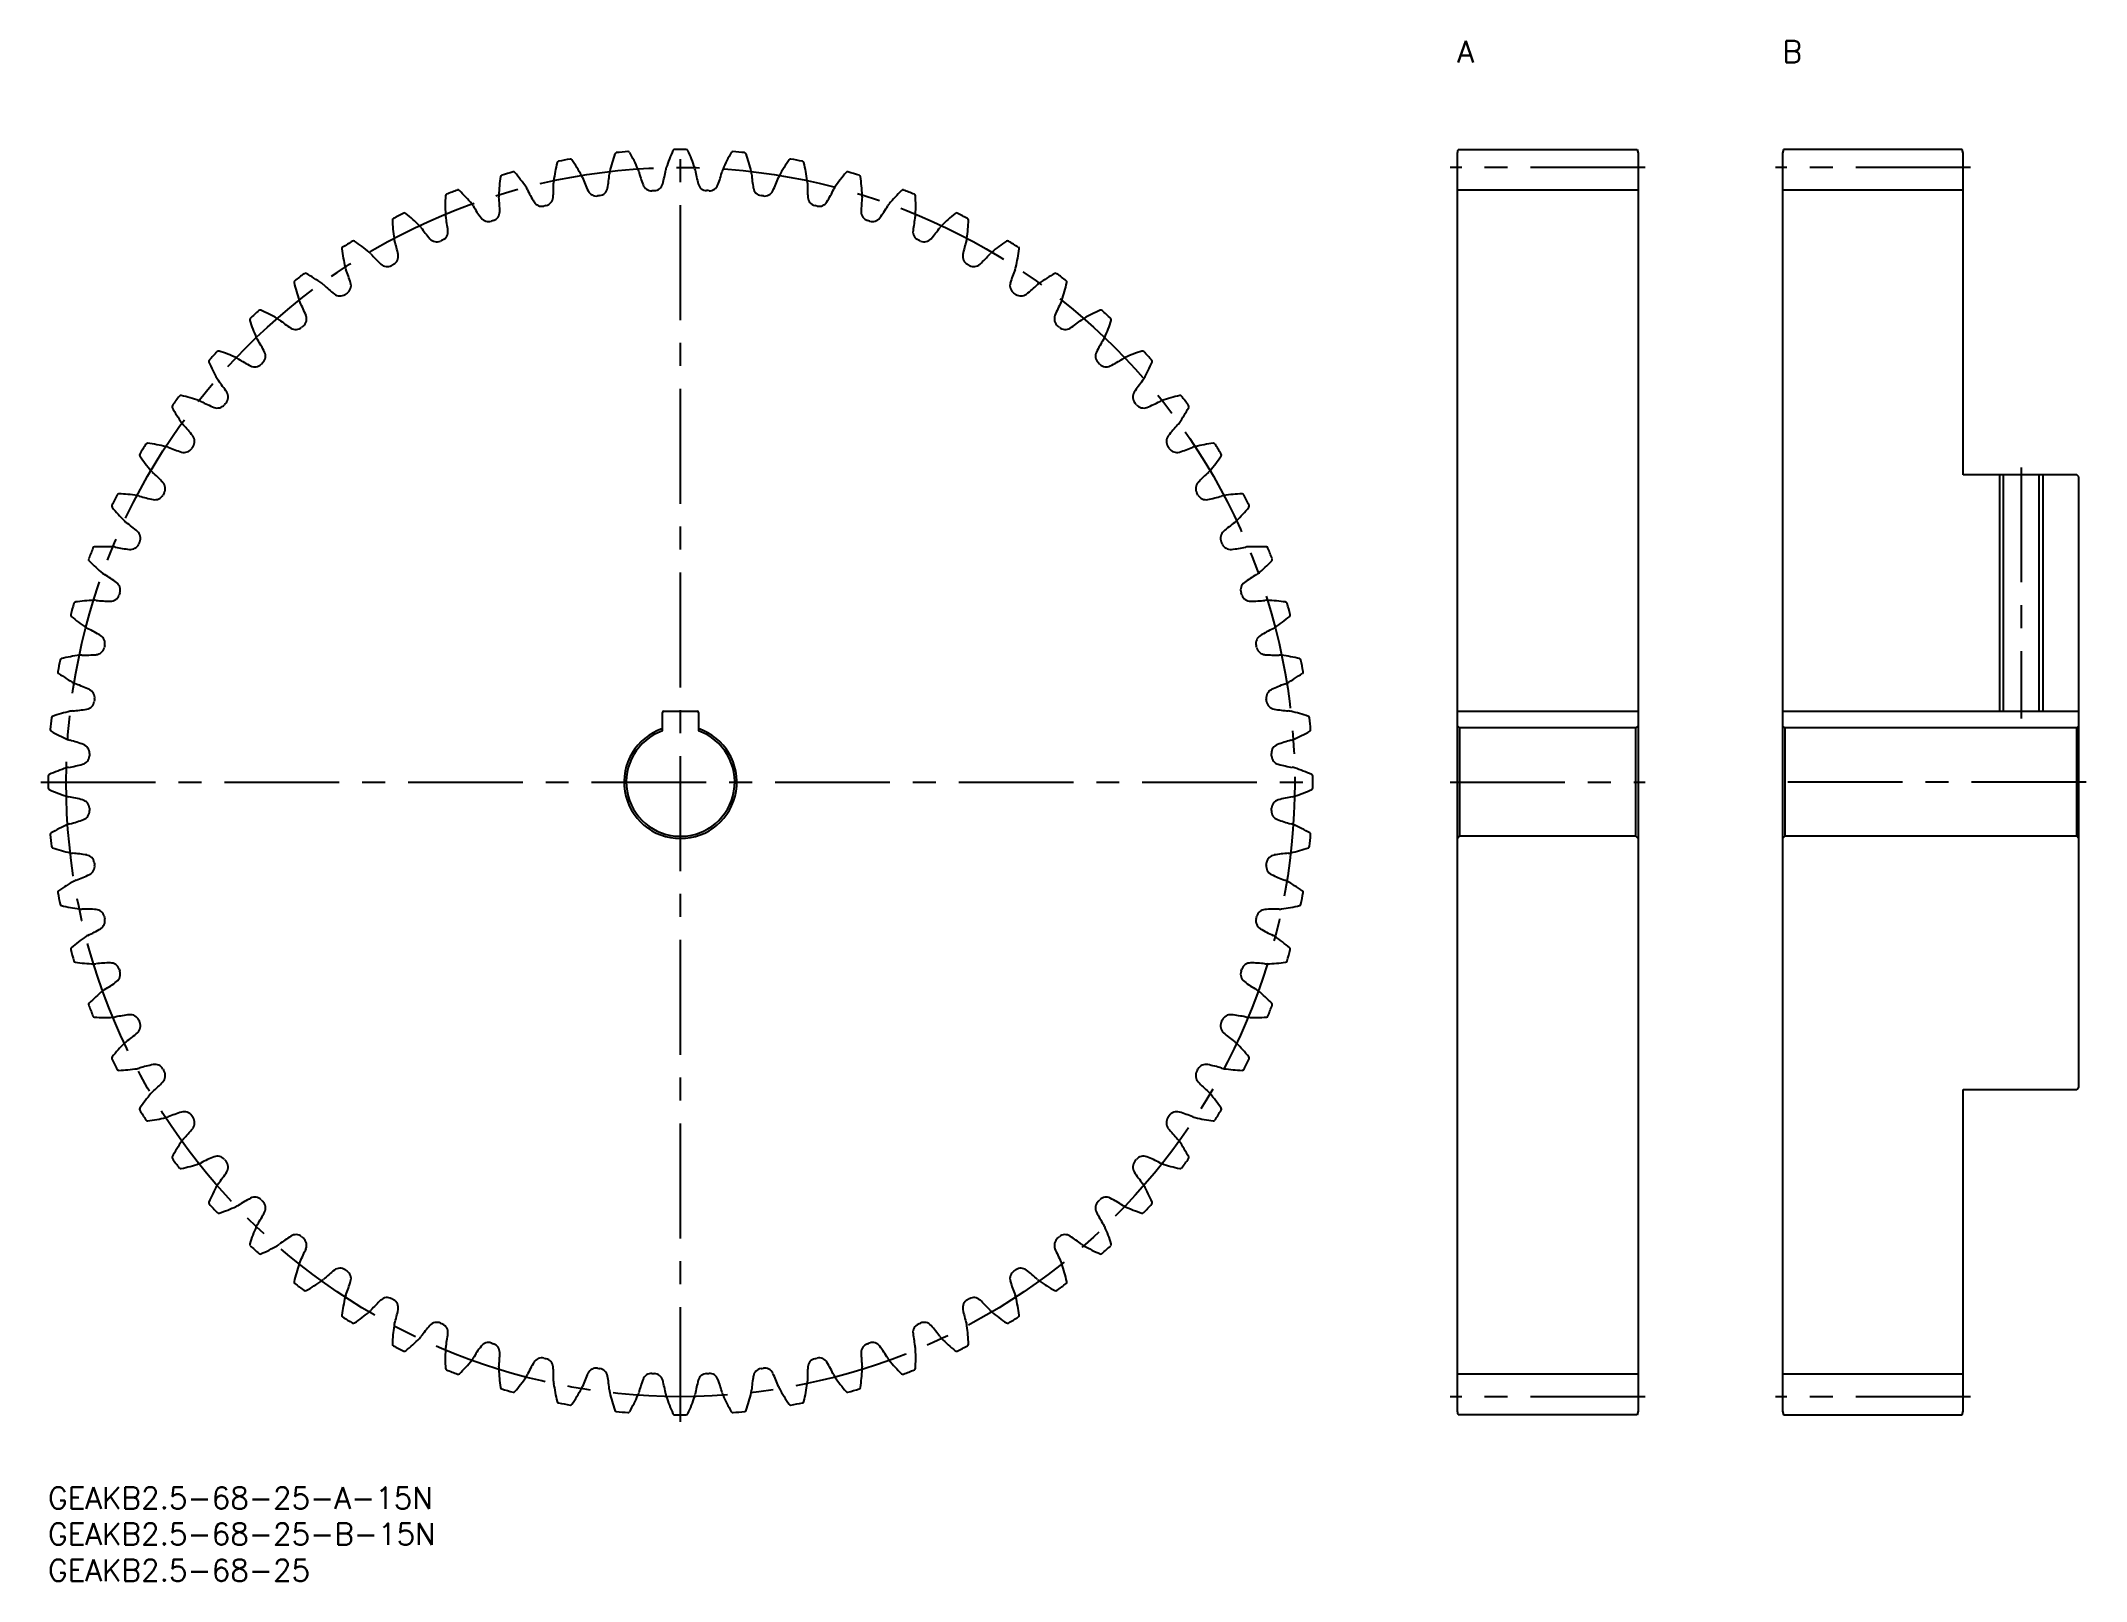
# Model space of a CAD drawing. Extents: x -1 to 282, y -13 to 200.
import ezdxf

# ---------------------------------------------------------------- set-up
doc = ezdxf.new("R2010")
doc.units = 0
doc.header["$LTSCALE"] = 0.5
doc.linetypes.add('CENTER', pattern=[50.8, 31.75, -6.35, 6.35, -6.35])
for name, color, linetype in [('MSM_CENTER', 1, 'CENTER'), ('MSM_CONTINUOUS', 7, 'CONTINUOUS'), ('MSM_NARROW', 5, 'CONTINUOUS'), ('MSM_PART_NUMBER', 7, 'CONTINUOUS')]:
    doc.layers.add(name, color=color, linetype=linetype)
doc.styles.get("Standard").update_dxf_attribs({"font": 'txt.shx', "height": 2, "bigfont": 'bigfont.shx'})

# ---------------------------------------------------------------- blocks, each defined once
blk = doc.blocks.new('*U3')
at = {"layer": 'MSM_PART_NUMBER'}
blk.add_text('GEAKB2.5-68-25-A-15N', height=3, dxfattribs=at).set_placement((0, -3))
blk = doc.blocks.new('*U4')
at = {"layer": 'MSM_PART_NUMBER'}
blk.add_text('GEAKB2.5-68-25-B-15N', height=3, dxfattribs=at).set_placement((0, -8))
blk = doc.blocks.new('*U5')
at = {"layer": 'MSM_PART_NUMBER'}
blk.add_text('GEAKB2.5-68-25', height=3, dxfattribs=at).set_placement((0, -13))
blk = doc.blocks.new('*U6')
at = {"layer": 'MSM_PART_NUMBER'}
blk.add_text('A', height=3, dxfattribs=at).set_placement((195, 197))
blk = doc.blocks.new('*U7')
at = {"layer": 'MSM_PART_NUMBER'}
blk.add_text('B', height=3, dxfattribs=at).set_placement((240, 197))

msp = doc.modelspace()

# ---------------------------------------------------------------- linework, layer by layer
at = {"layer": 'MSM_CENTER'}
for p, q in [((87.5, 9), (87.5, 186)), ((221, 182.5), (194, 182.5)), ((266, 182.5), (239, 182.5)), ((273, 141), (273, 106.3)), ((-1, 97.5), (176, 97.5)), ((194, 97.5), (221, 97.5)), ((282, 97.5), (239, 97.5)), ((221, 12.5), (194, 12.5)), ((266, 12.5), (239, 12.5))]:
    msp.add_line(p, q, dxfattribs=at)
msp.add_circle((87.5, 97.5), 85, dxfattribs=at)
at = {"layer": 'MSM_CONTINUOUS'}
for p, q in [((195, 184.5), (195.13, 185)), ((195, 10.5), (195, 184.5)), ((195.13, 185), (219.87, 185)), ((219.87, 185), (220, 184.5)), ((220, 184.5), (220, 10.5)), ((240.13, 185), (240, 184.5)), ((240, 184.5), (240, 10.5)), ((264.87, 185), (240.13, 185)), ((265, 184.5), (264.87, 185)), ((265, 140), (265, 184.5)), ((220, 179.38), (195, 179.38)), ((265, 179.38), (240, 179.38)), ((280.7, 140), (265, 140)), ((270.54, 140), (270.54, 107.3)), ((275.46, 140), (275.46, 107.3)), ((281, 139.7), (280.7, 140)), ((281, 55.3), (281, 139.7)), ((85, 104.57), (85, 107.1)), ((85.2, 107.3), (89.8, 107.3)), ((90, 107.1), (90, 104.57)), ((195, 107.3), (220, 107.3)), ((195.3, 105), (195, 105.3)), ((219.7, 105), (195.3, 105)), ((195.3, 105), (195.3, 90)), ((220, 105.3), (219.7, 105)), ((219.7, 90), (219.7, 105)), ((240, 107.3), (281, 107.3)), ((240.3, 105), (240, 105.3)), ((280.7, 105), (240.3, 105)), ((240.3, 105), (240.3, 90)), ((281, 105.3), (280.7, 105)), ((280.7, 90), (280.7, 105)), ((195.3, 90), (195, 89.7)), ((219.7, 90), (195.3, 90)), ((220, 89.7), (219.7, 90)), ((240.3, 90), (240, 89.7)), ((280.7, 90), (240.3, 90)), ((281, 89.7), (280.7, 90)), ((265, 10.5), (265, 55)), ((265, 55), (280.7, 55)), ((280.7, 55), (281, 55.3)), ((220, 15.62), (195, 15.62)), ((265, 15.62), (240, 15.62)), ((195.13, 10), (195, 10.5)), ((219.87, 10), (195.13, 10)), ((220, 10.5), (219.87, 10)), ((240, 10.5), (240.13, 10)), ((240.13, 10), (264.87, 10)), ((264.87, 10), (265, 10.5))]:
    msp.add_line(p, q, dxfattribs=at)
for centre, radius, start, end in [((104.17, 175.64), 27.2, 161.2534, 166.6176), ((78.65, 184.3), 0.25, 95.8247, 161.2535), ((87.5, 97.5), 87.5, 94.7636, 95.8247), ((80.25, 184.45), 0.25, 29.3348, 94.7636), ((56.76, 171.25), 27.2, 23.9706, 29.3348), ((111.3, 173.77), 27.2, 155.9593, 161.3235), ((86.69, 184.75), 0.25, 90.5305, 155.9593), ((87.5, 97.5), 87.5, 89.4695, 90.5305), ((88.31, 184.75), 0.25, 24.0407, 89.4695), ((63.7, 173.77), 27.2, 18.6765, 24.0407), ((118.24, 171.25), 27.2, 150.6652, 156.0294), ((94.75, 184.45), 0.25, 85.236, 150.6652), ((87.5, 97.5), 87.5, 84.1753, 85.2364), ((96.35, 184.3), 0.25, 18.7466, 84.1753), ((70.83, 175.64), 27.2, 13.3824, 18.7466), ((89.52, 177.37), 27.2, 171.8417, 177.2059), ((62.85, 181.19), 0.25, 106.4129, 171.8417), ((87.5, 97.5), 87.5, 105.3518, 106.4129), ((64.4, 181.64), 0.25, 39.923, 105.3518), ((43.73, 164.34), 27.2, 34.5588, 39.923), ((96.88, 176.84), 27.2, 166.5476, 171.9118), ((70.67, 183.11), 0.25, 101.1184, 166.5476), ((87.5, 97.5), 87.5, 100.0577, 101.1188), ((72.26, 183.41), 0.25, 34.6289, 100.0577), ((50.09, 168.09), 27.2, 29.2647, 34.6289), ((72.01, 180.38), 2.07, 20.3353, 29.2648), ((55.06, 183.37), 22.67, 350.5292, 355.5472), ((79.72, 181.45), 2.07, 166.6176, 175.5471), ((79.72, 181.45), 2.07, 15.0411, 23.9706), ((103.61, 187.87), 22.67, 195.0411, 200.059), ((63.12, 186), 22.67, 345.2351, 350.253), ((87.5, 181.81), 2.07, 161.3235, 170.253), ((87.5, 181.81), 2.07, 9.747, 18.6765), ((111.88, 186), 22.67, 189.747, 194.7649), ((71.39, 187.87), 22.67, 339.941, 344.9589), ((95.28, 181.45), 2.07, 156.0294, 164.9589), ((95.28, 181.45), 2.07, 4.4529, 13.3824), ((119.94, 183.37), 22.67, 184.4528, 189.4708), ((102.99, 180.38), 2.07, 150.7353, 159.6647), ((124.91, 168.09), 27.2, 145.3711, 150.7353), ((102.74, 183.41), 0.25, 79.9423, 145.371), ((87.5, 97.5), 87.5, 78.8812, 79.9423), ((104.33, 183.11), 0.25, 13.4524, 78.8811), ((78.12, 176.84), 27.2, 8.0882, 13.4524), ((131.27, 164.34), 27.2, 140.077, 145.4412), ((110.6, 181.64), 0.25, 74.6482, 140.0769), ((87.5, 97.5), 87.5, 73.5871, 74.6482), ((112.15, 181.19), 0.25, 8.1583, 73.587), ((85.48, 177.37), 27.2, 2.7941, 8.1583), ((82.15, 177.22), 27.2, 177.1358, 182.5), ((55.23, 178.56), 0.25, 111.707, 177.1358), ((87.5, 97.5), 87.5, 110.6459, 111.707), ((56.74, 179.15), 0.25, 45.2171, 110.6459), ((37.75, 160.02), 27.2, 39.8529, 45.2171), ((64.43, 178.6), 2.07, 177.2058, 186.1353), ((39.83, 175.95), 22.67, 1.1175, 6.1354), ((64.43, 178.6), 2.07, 25.6294, 34.5589), ((86.73, 189.3), 22.67, 205.6293, 210.6472), ((68.63, 178.46), 1.25, 283.1204, 355.8234), ((47.27, 180.01), 22.67, 355.8234, 0.8413), ((72.01, 180.38), 2.07, 171.9117, 180.8412), ((95.2, 188.98), 22.67, 200.3352, 205.3531), ((75.85, 179.8), 1.25, 205.3531, 278.056), ((87.5, 97.5), 81.87, 97.8263, 98.056), ((76.18, 179.85), 1.25, 277.8263, 350.5292), ((83.49, 180.53), 1.25, 200.059, 272.7619), ((87.5, 97.5), 81.87, 92.5322, 92.7619), ((83.83, 180.54), 1.25, 272.5322, 345.2351), ((91.17, 180.54), 1.25, 194.7649, 267.4678), ((87.5, 97.5), 81.88, 87.2381, 87.4678), ((91.51, 180.53), 1.25, 267.2381, 339.941), ((98.82, 179.85), 1.25, 189.4708, 262.1737), ((87.5, 97.5), 81.87, 81.944, 82.1737), ((99.15, 179.8), 1.25, 261.944, 334.6469), ((79.8, 188.98), 22.67, 334.6469, 339.6648), ((102.99, 180.38), 2.07, 359.1588, 8.0883), ((127.73, 180.01), 22.67, 179.1587, 184.1766), ((106.37, 178.46), 1.25, 184.1766, 256.8796), ((88.27, 189.3), 22.67, 329.3528, 334.3707), ((110.57, 178.6), 2.07, 145.4411, 154.3706), ((135.17, 175.95), 22.67, 173.8646, 178.8825), ((110.57, 178.6), 2.07, 353.8647, 2.7942), ((137.25, 160.02), 27.2, 134.7829, 140.1471), ((118.26, 179.15), 0.25, 69.3541, 134.7828), ((87.5, 97.5), 87.5, 68.293, 69.3541), ((119.77, 178.56), 0.25, 2.8642, 68.2929), ((92.85, 177.22), 27.2, 357.5, 2.8642), ((47.89, 175.24), 0.25, 117.0011, 182.4299), ((87.5, 97.5), 87.5, 115.9401, 117.0011), ((49.33, 175.96), 0.25, 50.5113, 115.94), ((32.2, 155.16), 27.2, 45.1471, 50.5113), ((57.04, 176.12), 2.07, 182.5, 191.4295), ((32.79, 171.22), 22.67, 6.4116, 11.4295), ((57.04, 176.12), 2.07, 30.9235, 39.853), ((78.26, 188.83), 22.67, 210.9234, 215.9414), ((60.93, 176.26), 1.25, 215.9414, 288.6443), ((61.24, 176.37), 1.25, 288.4145, 1.1175), ((68.31, 178.38), 1.25, 210.6472, 283.3502), ((87.5, 97.5), 81.87, 103.1204, 103.3502), ((87.5, 97.5), 81.87, 76.6498, 76.8796), ((106.69, 178.38), 1.25, 256.6498, 329.3528), ((113.76, 176.37), 1.25, 178.8825, 251.5855), ((114.07, 176.26), 1.25, 251.3557, 324.0586), ((96.74, 188.83), 22.67, 324.0586, 329.0766), ((117.96, 176.12), 2.07, 140.147, 149.0765), ((142.21, 171.22), 22.67, 168.5705, 173.5884), ((117.96, 176.12), 2.07, 348.5705, 357.5001), ((142.8, 155.16), 27.2, 129.4887, 134.8529), ((125.67, 175.96), 0.25, 64.0599, 129.4887), ((87.5, 97.5), 87.5, 62.9989, 64.0599), ((127.11, 175.24), 0.25, 357.5701, 62.9988), ((74.81, 176.38), 27.2, 182.4299, 187.7941), ((49.92, 172.97), 2.07, 187.7941, 196.7236), ((49.92, 172.97), 2.07, 36.2176, 45.1471), ((69.88, 187.59), 22.67, 216.2175, 221.2355), ((53.77, 173.47), 1.25, 221.2355, 293.9384), ((54.08, 173.61), 1.25, 293.7087, 6.4116), ((87.5, 97.5), 81.87, 108.4145, 108.6443), ((87.5, 97.5), 81.87, 71.3557, 71.5855), ((120.92, 173.61), 1.25, 173.5884, 246.2913), ((121.23, 173.47), 1.25, 246.0616, 318.7645), ((105.12, 187.59), 22.67, 318.7645, 323.7825), ((125.08, 172.97), 2.07, 134.8529, 143.7824), ((125.08, 172.97), 2.07, 343.2764, 352.206), ((100.19, 176.38), 27.2, 352.2059, 357.5701), ((40.88, 171.25), 0.25, 122.2952, 187.7241), ((67.59, 174.88), 27.2, 187.724, 193.0882), ((87.5, 97.5), 87.5, 121.2342, 122.2952), ((42.26, 172.1), 0.25, 55.8055, 121.2342), ((27.11, 149.81), 27.2, 50.4412, 55.8054), ((43.11, 169.18), 2.07, 41.5117, 50.4412), ((61.64, 185.58), 22.67, 221.5117, 226.5296), ((47.2, 170.2), 1.25, 299.0028, 11.7057), ((26.23, 165.86), 22.67, 11.7057, 16.7236), ((87.5, 97.5), 81.87, 113.7087, 113.9384), ((87.5, 97.5), 81.87, 66.0616, 66.2913), ((127.8, 170.2), 1.25, 168.2943, 240.9972), ((148.77, 165.86), 22.67, 163.2764, 168.2943), ((113.36, 185.58), 22.67, 313.4704, 318.4883), ((131.89, 169.18), 2.07, 129.5588, 138.4883), ((147.89, 149.81), 27.2, 124.1946, 129.5588), ((132.74, 172.1), 0.25, 58.7658, 124.1946), ((87.5, 97.5), 87.5, 57.7048, 58.7658), ((107.41, 174.88), 27.2, 346.9118, 352.276), ((134.12, 171.25), 0.25, 352.276, 57.7047), ((87.5, 97.5), 87.5, 126.5283, 127.5894), ((35.57, 167.61), 0.25, 61.0995, 126.5283), ((22.54, 144.02), 27.2, 55.7353, 61.0995), ((43.11, 169.18), 2.07, 193.0882, 202.0177), ((20.18, 159.91), 22.67, 16.9998, 22.0177), ((46.91, 170.04), 1.25, 226.5296, 299.2325), ((87.5, 97.5), 81.87, 119.0028, 119.2325), ((87.5, 97.5), 81.87, 60.7675, 60.9972), ((128.09, 170.04), 1.25, 240.7675, 313.4704), ((154.82, 159.91), 22.67, 157.9823, 163.0002), ((131.89, 169.18), 2.07, 337.9823, 346.9118), ((152.46, 144.02), 27.2, 118.9005, 124.2647), ((139.43, 167.61), 0.25, 53.4717, 118.9004), ((87.5, 97.5), 87.5, 52.4106, 53.4717), ((34.28, 166.64), 0.25, 127.5894, 193.0182), ((60.54, 172.71), 27.2, 193.0181, 198.3824), ((36.69, 164.78), 2.07, 46.8058, 55.7354), ((53.62, 182.82), 22.67, 226.8058, 231.8237), ((40.39, 165.98), 1.25, 231.8237, 304.5266), ((87.5, 97.5), 81.87, 124.2969, 124.5266), ((40.66, 166.17), 1.25, 304.2969, 16.9998), ((134.34, 166.17), 1.25, 163.0002, 235.7031), ((87.5, 97.5), 81.87, 55.4734, 55.7031), ((134.61, 165.98), 1.25, 235.4734, 308.1763), ((121.38, 182.82), 22.67, 308.1763, 313.1942), ((138.31, 164.78), 2.07, 124.2647, 133.1942), ((114.46, 172.71), 27.2, 341.6176, 346.9819), ((140.72, 166.64), 0.25, 346.9819, 52.4106), ((28.13, 161.43), 0.25, 132.8835, 198.3123), ((53.71, 169.9), 27.2, 198.3123, 203.6765), ((87.5, 97.5), 87.5, 131.8224, 132.8835), ((29.32, 162.52), 0.25, 66.3936, 131.8224), ((18.53, 137.83), 27.2, 61.0294, 66.3936), ((30.7, 159.81), 2.07, 52.1, 61.0295), ((45.9, 179.33), 22.67, 232.0999, 237.1178), ((36.69, 164.78), 2.07, 198.3823, 207.3118), ((14.71, 153.43), 22.67, 22.2939, 27.3119), ((34.52, 161.56), 1.25, 309.591, 22.2939), ((140.48, 161.56), 1.25, 157.7061, 230.409), ((160.29, 153.43), 22.67, 152.6881, 157.7061), ((138.31, 164.78), 2.07, 332.6882, 341.6177), ((129.1, 179.33), 22.67, 302.8822, 307.9001), ((144.3, 159.81), 2.07, 118.9705, 127.9), ((156.47, 137.83), 27.2, 113.6064, 118.9706), ((145.68, 162.52), 0.25, 48.1776, 113.6063), ((87.5, 97.5), 87.5, 47.1165, 48.1776), ((121.29, 169.9), 27.2, 336.3235, 341.6877), ((146.87, 161.43), 0.25, 341.6877, 47.1164), ((30.7, 159.81), 2.07, 203.6764, 212.6059), ((9.86, 146.48), 22.67, 27.5881, 32.606), ((34.27, 161.34), 1.25, 237.1178, 309.8207), ((87.5, 97.5), 81.87, 129.591, 129.8207), ((87.5, 97.5), 81.87, 50.1793, 50.409), ((140.73, 161.34), 1.25, 230.1793, 302.8822), ((165.14, 146.48), 22.67, 147.394, 152.4119), ((144.3, 159.81), 2.07, 327.3941, 336.3236), ((22.48, 155.68), 0.25, 138.1776, 203.6064), ((87.5, 97.5), 87.5, 137.1165, 138.1776), ((23.57, 156.87), 0.25, 71.6877, 137.1165), ((15.1, 131.29), 27.2, 66.3235, 71.6877), ((25.19, 154.3), 2.07, 57.3941, 66.3236), ((38.52, 175.14), 22.67, 237.394, 242.4119), ((28.84, 156.4), 1.25, 314.8851, 27.5881), ((146.16, 156.4), 1.25, 152.4119, 225.1149), ((136.48, 175.14), 22.67, 297.5881, 302.606), ((149.81, 154.3), 2.07, 113.6764, 122.6059), ((159.9, 131.29), 27.2, 108.3123, 113.6765), ((151.43, 156.87), 0.25, 42.8835, 108.3123), ((87.5, 97.5), 87.5, 41.8224, 42.8835), ((152.52, 155.68), 0.25, 336.3936, 41.8223), ((47.17, 166.47), 27.2, 203.6064, 208.9706), ((25.19, 154.3), 2.07, 208.9705, 217.9), ((5.67, 139.1), 22.67, 32.8822, 37.9001), ((28.6, 156.16), 1.25, 242.4119, 315.1149), ((87.5, 97.5), 81.87, 134.8851, 135.1149), ((87.5, 97.5), 81.87, 44.8851, 45.1149), ((146.4, 156.16), 1.25, 224.8851, 297.5881), ((169.33, 139.1), 22.67, 142.0999, 147.1178), ((149.81, 154.3), 2.07, 322.1, 331.0295), ((127.83, 166.47), 27.2, 331.0294, 336.3936), ((87.5, 97.5), 87.5, 142.4106, 143.4717), ((18.36, 150.72), 0.25, 76.9819, 142.4106), ((12.29, 124.46), 27.2, 71.6176, 76.9819), ((20.22, 148.31), 2.07, 62.6882, 71.6177), ((31.57, 170.29), 22.67, 242.6881, 247.7061), ((23.66, 150.73), 1.25, 320.1793, 32.8822), ((151.34, 150.73), 1.25, 147.1178, 219.8207), ((143.43, 170.29), 22.67, 292.2939, 297.3119), ((154.78, 148.31), 2.07, 108.3823, 117.3118), ((162.71, 124.46), 27.2, 103.0181, 108.3824), ((156.64, 150.72), 0.25, 37.5894, 103.0182), ((87.5, 97.5), 87.5, 36.5283, 37.5894), ((17.39, 149.43), 0.25, 143.4717, 208.9005), ((40.98, 162.46), 27.2, 208.9005, 214.2647), ((23.44, 150.48), 1.25, 247.7061, 320.409), ((87.5, 97.5), 81.87, 140.1793, 140.409), ((87.5, 97.5), 81.87, 39.591, 39.8207), ((151.56, 150.48), 1.25, 219.591, 292.2939), ((134.02, 162.46), 27.2, 325.7353, 331.0995), ((157.61, 149.43), 0.25, 331.0996, 36.5282), ((13.75, 144.12), 0.25, 82.276, 147.7047), ((10.12, 117.41), 27.2, 76.9118, 82.276), ((20.22, 148.31), 2.07, 214.2647, 223.1942), ((2.18, 131.38), 22.67, 38.1763, 43.1942), ((19.02, 144.61), 1.25, 325.4734, 38.1763), ((155.98, 144.61), 1.25, 141.8237, 214.5266), ((172.82, 131.38), 22.67, 136.8058, 141.8237), ((154.78, 148.31), 2.07, 316.8058, 325.7354), ((164.88, 117.41), 27.2, 97.724, 103.0882), ((161.25, 144.12), 0.25, 32.2952, 97.7241), ((12.9, 142.74), 0.25, 148.7658, 214.1946), ((87.5, 97.5), 87.5, 147.7048, 148.7658), ((35.19, 157.89), 27.2, 214.1946, 219.5588), ((15.82, 141.89), 2.07, 67.9823, 76.9118), ((25.09, 164.82), 22.67, 247.9823, 253.0002), ((18.83, 144.34), 1.25, 253.0002, 325.7031), ((87.5, 97.5), 81.87, 145.4734, 145.7031), ((87.5, 97.5), 81.87, 34.2969, 34.5266), ((156.17, 144.34), 1.25, 214.2969, 286.9998), ((149.91, 164.82), 22.67, 286.9998, 292.0177), ((159.18, 141.89), 2.07, 103.0882, 112.0177), ((139.81, 157.89), 27.2, 320.4412, 325.8054), ((87.5, 97.5), 87.5, 31.2342, 32.2952), ((162.1, 142.74), 0.25, 325.8054, 31.2341), ((15.82, 141.89), 2.07, 219.5588, 228.4883), ((-0.58, 123.36), 22.67, 43.4704, 48.4883), ((14.96, 138.09), 1.25, 330.7675, 43.4704), ((160.04, 138.09), 1.25, 136.5296, 209.2325), ((175.58, 123.36), 22.67, 131.5117, 136.5296), ((159.18, 141.89), 2.07, 311.5117, 320.4412), ((87.5, 97.5), 87.5, 152.9989, 154.0599), ((9.76, 137.11), 0.25, 87.5702, 152.9988), ((8.62, 110.19), 27.2, 82.2059, 87.5701), ((12.03, 135.08), 2.07, 73.2764, 82.2059), ((19.14, 158.77), 22.67, 253.2764, 258.2943), ((14.8, 137.8), 1.25, 258.2943, 330.9972), ((87.5, 97.5), 81.87, 150.7675, 150.9972), ((87.5, 97.5), 81.87, 29.0028, 29.2325), ((160.2, 137.8), 1.25, 209.0028, 281.7057), ((155.86, 158.77), 22.67, 281.7057, 286.7236), ((162.97, 135.08), 2.07, 97.7941, 106.7236), ((166.38, 110.19), 27.2, 92.4299, 97.7941), ((165.24, 137.11), 0.25, 27.0011, 92.43), ((87.5, 97.5), 87.5, 25.9401, 27.0011), ((9.04, 135.67), 0.25, 154.0599, 219.4888), ((29.84, 152.8), 27.2, 219.4887, 224.8529), ((12.03, 135.08), 2.07, 224.8529, 233.7824), ((-2.59, 115.12), 22.67, 48.7645, 53.7825), ((177.59, 115.12), 22.67, 126.2175, 131.2355), ((162.97, 135.08), 2.07, 306.2176, 315.1471), ((145.16, 152.8), 27.2, 315.1471, 320.5113), ((165.96, 135.67), 0.25, 320.5113, 25.94), ((11.39, 130.92), 1.25, 263.5884, 336.2913), ((11.53, 131.23), 1.25, 336.0616, 48.7645), ((87.5, 97.5), 81.87, 156.0616, 156.2913), ((163.47, 131.23), 1.25, 131.2355, 203.9384), ((87.5, 97.5), 81.87, 23.7087, 23.9384), ((163.61, 130.92), 1.25, 203.7087, 276.4116), ((5.85, 128.26), 0.25, 159.3541, 224.7829), ((87.5, 97.5), 87.5, 158.293, 159.3541), ((24.98, 147.25), 27.2, 224.7829, 230.1471), ((6.44, 129.77), 0.25, 92.8642, 158.293), ((7.78, 102.85), 27.2, 87.5, 92.8642), ((8.88, 127.96), 2.07, 78.5705, 87.5001), ((13.78, 152.21), 22.67, 258.5705, 263.5884), ((161.22, 152.21), 22.67, 276.4116, 281.4295), ((166.12, 127.96), 2.07, 92.5, 101.4295), ((167.22, 102.85), 27.2, 87.1358, 92.5), ((150.02, 147.25), 27.2, 309.8529, 315.2171), ((168.56, 129.77), 0.25, 21.707, 87.1358), ((87.5, 97.5), 87.5, 20.6459, 21.707), ((169.15, 128.26), 0.25, 315.2171, 20.6459), ((8.88, 127.96), 2.07, 230.147, 239.0765), ((-3.83, 106.74), 22.67, 54.0586, 59.0766), ((8.74, 124.07), 1.25, 341.3557, 54.0586), ((166.26, 124.07), 1.25, 125.9414, 198.6443), ((178.83, 106.74), 22.67, 120.9234, 125.9414), ((166.12, 127.96), 2.07, 300.9235, 309.853), ((87.5, 97.5), 87.5, 163.5871, 164.6482), ((3.81, 122.15), 0.25, 98.1583, 163.5871), ((7.63, 95.48), 27.2, 92.7941, 98.1583), ((6.4, 120.57), 2.07, 83.8647, 92.7942), ((9.05, 145.17), 22.67, 263.8646, 268.8825), ((8.63, 123.76), 1.25, 268.8825, 341.5855), ((87.5, 97.5), 81.87, 161.3557, 161.5855), ((87.5, 97.5), 81.87, 18.4145, 18.6443), ((166.37, 123.76), 1.25, 198.4145, 271.1175), ((165.95, 145.17), 22.67, 271.1175, 276.1354), ((168.6, 120.57), 2.07, 87.2058, 96.1353), ((167.37, 95.48), 27.2, 81.8417, 87.2059), ((171.19, 122.15), 0.25, 16.4129, 81.8417), ((87.5, 97.5), 87.5, 15.3518, 16.4129), ((3.36, 120.6), 0.25, 164.6482, 230.077), ((20.66, 141.27), 27.2, 230.077, 235.4412), ((6.4, 120.57), 2.07, 235.4411, 244.3706), ((168.6, 120.57), 2.07, 295.6294, 304.5589), ((154.34, 141.27), 27.2, 304.5588, 309.923), ((171.64, 120.6), 0.25, 309.923, 15.3517), ((-4.3, 98.27), 22.67, 59.3528, 64.3707), ((6.54, 116.37), 1.25, 274.1766, 346.8796), ((6.62, 116.69), 1.25, 346.6498, 59.3528), ((87.5, 97.5), 81.87, 166.6498, 166.8796), ((168.38, 116.69), 1.25, 120.6472, 193.3502), ((87.5, 97.5), 81.87, 13.1204, 13.3502), ((168.46, 116.37), 1.25, 193.1204, 265.8234), ((179.3, 98.27), 22.67, 115.6293, 120.6472), ((87.5, 97.5), 87.5, 168.8812, 169.9423), ((1.89, 114.33), 0.25, 103.4524, 168.8812), ((8.16, 88.12), 27.2, 98.0882, 103.4524), ((4.62, 112.99), 2.07, 89.1588, 98.0883), ((4.99, 137.73), 22.67, 269.1587, 274.1766), ((170.01, 137.73), 22.67, 265.8234, 270.8413), ((170.38, 112.99), 2.07, 81.9117, 90.8412), ((166.84, 88.12), 27.2, 76.5476, 81.9118), ((173.11, 114.33), 0.25, 11.1188, 76.5476), ((87.5, 97.5), 87.5, 10.0577, 11.1188), ((1.59, 112.74), 0.25, 169.9423, 235.3711), ((16.91, 134.91), 27.2, 235.3711, 240.7353), ((4.62, 112.99), 2.07, 240.7353, 249.6647), ((-3.98, 89.8), 22.67, 64.6469, 69.6648), ((178.98, 89.8), 22.67, 110.3352, 115.3531), ((170.38, 112.99), 2.07, 290.3353, 299.2648), ((158.09, 134.91), 27.2, 299.2647, 304.6289), ((173.41, 112.74), 0.25, 304.6289, 10.0576), ((1.63, 129.94), 22.67, 274.4528, 279.4708), ((5.15, 108.82), 1.25, 279.4708, 352.1737), ((5.2, 109.15), 1.25, 351.944, 64.6469), ((87.5, 97.5), 81.87, 171.944, 172.1737), ((169.8, 109.15), 1.25, 115.3531, 188.056), ((87.5, 97.5), 81.87, 7.8263, 8.056), ((169.85, 108.82), 1.25, 187.8263, 260.5292), ((173.37, 129.94), 22.67, 260.5292, 265.5472), ((87.5, 97.5), 87.5, 174.1753, 175.2364), ((0.55, 104.75), 0.25, 175.2364, 240.6652), ((0.7, 106.35), 0.25, 108.7466, 174.1753), ((9.36, 80.83), 27.2, 103.3824, 108.7466), ((3.55, 105.28), 2.07, 94.4529, 103.3824), ((87.5, 97.5), 7.8, 108.6939, 71.3061), ((85.2, 107.1), 0.2, 90, 180), ((89.8, 107.1), 0.2, 0, 90), ((171.45, 105.28), 2.07, 76.6176, 85.5471), ((165.64, 80.83), 27.2, 71.2534, 76.6176), ((174.3, 106.35), 0.25, 5.8247, 71.2535), ((87.5, 97.5), 87.5, 4.7636, 5.8247), ((174.45, 104.75), 0.25, 299.3349, 4.7635), ((13.75, 128.24), 27.2, 240.6652, 246.0294), ((3.55, 105.28), 2.07, 246.0294, 254.9589), ((-2.87, 81.39), 22.67, 69.941, 74.9589), ((4.47, 101.51), 1.25, 357.2381, 69.941), ((87.5, 97.5), 7.5, 109.4712, 70.5288), ((170.53, 101.51), 1.25, 110.059, 182.7619), ((177.87, 81.39), 22.67, 105.0411, 110.059), ((171.45, 105.28), 2.07, 285.0411, 293.9707), ((161.25, 128.24), 27.2, 293.9706, 299.3348), ((11.23, 73.7), 27.2, 108.6765, 114.0407), ((3.19, 97.5), 2.07, 99.747, 108.6765), ((-1, 121.88), 22.67, 279.747, 284.7649), ((4.46, 101.17), 1.25, 284.7649, 357.4678), ((87.5, 97.5), 81.87, 177.2381, 177.4678), ((87.5, 97.5), 81.87, 2.5322, 2.7619), ((170.54, 101.17), 1.25, 182.5322, 255.2351), ((176, 121.88), 22.67, 255.2351, 260.253), ((171.81, 97.5), 2.07, 71.3235, 80.253), ((163.77, 73.7), 27.2, 65.9593, 71.3235), ((0.25, 98.31), 0.25, 114.0408, 179.4694), ((87.5, 97.5), 87.5, 179.4695, 180.5305), ((0.25, 96.69), 0.25, 180.5305, 245.9594), ((11.23, 121.3), 27.2, 245.9593, 251.3235), ((163.77, 121.3), 27.2, 288.6765, 294.0407), ((174.75, 98.31), 0.25, 0.5305, 65.9594), ((174.75, 96.69), 0.25, 294.0407, 359.4694), ((87.5, 97.5), 87.5, 359.4695, 0.5305), ((3.19, 97.5), 2.07, 251.3235, 260.253), ((-1, 73.12), 22.67, 75.2351, 80.253), ((4.46, 93.83), 1.25, 2.5322, 75.2351), ((4.47, 93.49), 1.25, 290.059, 2.7619), ((87.5, 97.5), 81.87, 182.5322, 182.7619), ((87.5, 97.5), 81.87, 357.2381, 357.4678), ((170.53, 93.49), 1.25, 177.2381, 249.941), ((170.54, 93.83), 1.25, 104.7649, 177.4678), ((176, 73.12), 22.67, 99.747, 104.7649), ((171.81, 97.5), 2.07, 279.747, 288.6765), ((13.75, 66.76), 27.2, 113.9706, 119.3348), ((3.55, 89.72), 2.07, 105.0411, 113.9706), ((-2.87, 113.61), 22.67, 285.0411, 290.059), ((177.87, 113.61), 22.67, 249.941, 254.9589), ((171.45, 89.72), 2.07, 66.0294, 74.9589), ((161.25, 66.76), 27.2, 60.6652, 66.0294), ((0.55, 90.25), 0.25, 119.3348, 184.7635), ((87.5, 97.5), 87.5, 184.7636, 185.8247), ((0.7, 88.65), 0.25, 185.8247, 251.2535), ((9.36, 114.17), 27.2, 251.2534, 256.6176), ((165.64, 114.17), 27.2, 283.3824, 288.7466), ((174.3, 88.65), 0.25, 288.7466, 354.1753), ((87.5, 97.5), 87.5, 354.1753, 355.2364), ((174.45, 90.25), 0.25, 355.2364, 60.6653), ((3.55, 89.72), 2.07, 256.6176, 265.5471), ((1.63, 65.06), 22.67, 80.5292, 85.5472), ((5.15, 86.18), 1.25, 7.8263, 80.5292), ((5.2, 85.85), 1.25, 295.3531, 8.056), ((87.5, 97.5), 81.87, 187.8263, 188.056), ((169.8, 85.85), 1.25, 171.944, 244.6469), ((87.5, 97.5), 81.87, 351.944, 352.1737), ((169.85, 86.18), 1.25, 99.4708, 172.1737), ((173.37, 65.06), 22.67, 94.4528, 99.4708), ((171.45, 89.72), 2.07, 274.4529, 283.3824), ((1.59, 82.26), 0.25, 124.6289, 190.0577), ((87.5, 97.5), 87.5, 190.0577, 191.1188), ((16.91, 60.09), 27.2, 119.2647, 124.6289), ((4.62, 82.01), 2.07, 110.3353, 119.2648), ((-3.98, 105.2), 22.67, 290.3352, 295.3531), ((178.98, 105.2), 22.67, 244.6469, 249.6648), ((170.38, 82.01), 2.07, 60.7353, 69.6647), ((158.09, 60.09), 27.2, 55.3711, 60.7353), ((87.5, 97.5), 87.5, 348.8812, 349.9423), ((173.41, 82.26), 0.25, 349.9423, 55.3711), ((1.89, 80.67), 0.25, 191.1188, 256.5476), ((8.16, 106.88), 27.2, 256.5476, 261.9118), ((4.62, 82.01), 2.07, 261.9117, 270.8412), ((4.99, 57.27), 22.67, 85.8234, 90.8413), ((6.54, 78.63), 1.25, 13.1204, 85.8234), ((168.46, 78.63), 1.25, 94.1767, 166.8796), ((170.01, 57.27), 22.67, 89.1587, 94.1766), ((170.38, 82.01), 2.07, 269.1588, 278.0883), ((166.84, 106.88), 27.2, 278.0882, 283.4524), ((173.11, 80.67), 0.25, 283.4524, 348.8812), ((-4.3, 96.73), 22.67, 295.6293, 300.6472), ((6.62, 78.31), 1.25, 300.6472, 13.3502), ((87.5, 97.5), 81.87, 193.1204, 193.3502), ((168.38, 78.31), 1.25, 166.6498, 239.3528), ((87.5, 97.5), 81.87, 346.6498, 346.8796), ((179.3, 96.73), 22.67, 239.3528, 244.3707), ((3.36, 74.4), 0.25, 129.923, 195.3518), ((87.5, 97.5), 87.5, 195.3518, 196.4129), ((20.66, 53.73), 27.2, 124.5588, 129.923), ((6.4, 74.43), 2.07, 115.6294, 124.5589), ((168.6, 74.43), 2.07, 55.4411, 64.3706), ((154.34, 53.73), 27.2, 50.077, 55.4412), ((87.5, 97.5), 87.5, 343.5871, 344.6482), ((171.64, 74.4), 0.25, 344.6482, 50.077), ((3.81, 72.85), 0.25, 196.4129, 261.8417), ((7.63, 99.52), 27.2, 261.8417, 267.2059), ((6.4, 74.43), 2.07, 267.2058, 276.1353), ((9.05, 49.83), 22.67, 91.1175, 96.1354), ((8.63, 71.24), 1.25, 18.4145, 91.1175), ((8.74, 70.93), 1.25, 305.9414, 18.6443), ((87.5, 97.5), 81.87, 198.4145, 198.6443), ((166.26, 70.93), 1.25, 161.3557, 234.0586), ((87.5, 97.5), 81.87, 341.3557, 341.5855), ((166.37, 71.24), 1.25, 88.8825, 161.5855), ((165.95, 49.83), 22.67, 83.8646, 88.8825), ((168.6, 74.43), 2.07, 263.8647, 272.7942), ((167.37, 99.52), 27.2, 272.7941, 278.1583), ((171.19, 72.85), 0.25, 278.1583, 343.587), ((24.98, 47.75), 27.2, 129.8529, 135.2171), ((8.88, 67.04), 2.07, 120.9235, 129.853), ((-3.83, 88.26), 22.67, 300.9234, 305.9414), ((178.83, 88.26), 22.67, 234.0586, 239.0766), ((166.12, 67.04), 2.07, 50.147, 59.0765), ((150.02, 47.75), 27.2, 44.7829, 50.1471), ((5.85, 66.74), 0.25, 135.2171, 200.6459), ((87.5, 97.5), 87.5, 200.6459, 201.707), ((6.44, 65.23), 0.25, 201.707, 267.1358), ((13.78, 42.79), 22.67, 96.4116, 101.4295), ((11.39, 64.08), 1.25, 23.7087, 96.4116), ((163.61, 64.08), 1.25, 83.5884, 156.2913), ((161.22, 42.79), 22.67, 78.5705, 83.5884), ((168.56, 65.23), 0.25, 272.8643, 338.2929), ((87.5, 97.5), 87.5, 338.293, 339.3541), ((169.15, 66.74), 0.25, 339.3541, 44.7829), ((7.78, 92.15), 27.2, 267.1358, 272.5), ((8.88, 67.04), 2.07, 272.5, 281.4295), ((-2.59, 79.88), 22.67, 306.2175, 311.2355), ((11.53, 63.77), 1.25, 311.2355, 23.9384), ((87.5, 97.5), 81.87, 203.7087, 203.9384), ((163.47, 63.77), 1.25, 156.0616, 228.7645), ((87.5, 97.5), 81.87, 336.0616, 336.2913), ((177.59, 79.88), 22.67, 228.7645, 233.7825), ((166.12, 67.04), 2.07, 258.5705, 267.5001), ((167.22, 92.15), 27.2, 267.5, 272.8642), ((9.04, 59.33), 0.25, 140.5113, 205.94), ((29.84, 42.2), 27.2, 135.1471, 140.5113), ((12.03, 59.92), 2.07, 126.2176, 135.1471), ((162.97, 59.92), 2.07, 44.8529, 53.7824), ((145.16, 42.2), 27.2, 39.4887, 44.8529), ((165.96, 59.33), 0.25, 334.0599, 39.4888), ((87.5, 97.5), 87.5, 205.9401, 207.0011), ((9.76, 57.89), 0.25, 207.0011, 272.4299), ((8.62, 84.81), 27.2, 272.4299, 277.7941), ((12.03, 59.92), 2.07, 277.7941, 286.7236), ((19.14, 36.23), 22.67, 101.7057, 106.7236), ((14.8, 57.2), 1.25, 29.0028, 101.7057), ((14.96, 56.91), 1.25, 316.5296, 29.2325), ((87.5, 97.5), 81.87, 209.0028, 209.2325), ((160.04, 56.91), 1.25, 150.7675, 223.4704), ((87.5, 97.5), 81.87, 330.7675, 330.9972), ((160.2, 57.2), 1.25, 78.2943, 150.9972), ((155.86, 36.23), 22.67, 73.2764, 78.2943), ((162.97, 59.92), 2.07, 253.2764, 262.206), ((166.38, 84.81), 27.2, 262.2059, 267.5701), ((165.24, 57.89), 0.25, 267.5702, 332.9988), ((87.5, 97.5), 87.5, 332.9989, 334.0599), ((35.19, 37.11), 27.2, 140.4412, 145.8054), ((15.82, 53.11), 2.07, 131.5117, 140.4412), ((-0.58, 71.64), 22.67, 311.5117, 316.5296), ((175.58, 71.64), 22.67, 223.4704, 228.4883), ((159.18, 53.11), 2.07, 39.5588, 48.4883), ((139.81, 37.11), 27.2, 34.1946, 39.5588), ((12.9, 52.26), 0.25, 145.8054, 211.2341), ((87.5, 97.5), 87.5, 211.2342, 212.2952), ((10.12, 77.59), 27.2, 277.724, 283.0882), ((15.82, 53.11), 2.07, 283.0882, 292.0177), ((25.09, 30.18), 22.67, 106.9998, 112.0177), ((18.83, 50.66), 1.25, 34.2969, 106.9998), ((87.5, 97.5), 81.87, 214.2969, 214.5266), ((19.02, 50.39), 1.25, 321.8237, 34.5266), ((155.98, 50.39), 1.25, 145.4734, 218.1763), ((87.5, 97.5), 81.87, 325.4734, 325.7031), ((156.17, 50.66), 1.25, 73.0002, 145.7031), ((149.91, 30.18), 22.67, 67.9823, 73.0002), ((159.18, 53.11), 2.07, 247.9823, 256.9118), ((164.88, 77.59), 27.2, 256.9118, 262.276), ((87.5, 97.5), 87.5, 327.7048, 328.7658), ((162.1, 52.26), 0.25, 328.7658, 34.1946), ((13.75, 50.88), 0.25, 212.2952, 277.7241), ((2.18, 63.62), 22.67, 316.8058, 321.8237), ((172.82, 63.62), 22.67, 218.1763, 223.1942), ((161.25, 50.88), 0.25, 262.276, 327.7047), ((17.39, 45.57), 0.25, 151.0995, 216.5282), ((40.98, 32.54), 27.2, 145.7353, 151.0995), ((87.5, 97.5), 87.5, 216.5283, 217.5894), ((20.22, 46.69), 2.07, 136.8058, 145.7353), ((31.57, 24.71), 22.67, 112.2939, 117.3119), ((23.44, 44.52), 1.25, 39.591, 112.2939), ((87.5, 97.5), 81.87, 219.591, 219.8207), ((87.5, 97.5), 81.87, 320.1793, 320.409), ((151.56, 44.52), 1.25, 67.7061, 140.409), ((143.43, 24.71), 22.67, 62.6881, 67.7061), ((154.78, 46.69), 2.07, 34.2647, 43.1942), ((134.02, 32.54), 27.2, 28.9005, 34.2647), ((87.5, 97.5), 87.5, 322.4106, 323.4717), ((157.61, 45.57), 0.25, 323.4717, 28.9005), ((18.36, 44.28), 0.25, 217.5894, 283.0182), ((12.29, 70.54), 27.2, 283.0181, 288.3824), ((20.22, 46.69), 2.07, 288.3823, 297.3118), ((5.67, 55.9), 22.67, 322.0999, 327.1178), ((23.66, 44.27), 1.25, 327.1178, 39.8207), ((151.34, 44.27), 1.25, 140.1793, 212.8822), ((169.33, 55.9), 22.67, 212.8822, 217.9001), ((154.78, 46.69), 2.07, 242.6882, 251.6177), ((162.71, 70.54), 27.2, 251.6176, 256.9819), ((156.64, 44.28), 0.25, 256.9819, 322.4106), ((47.17, 28.53), 27.2, 151.0294, 156.3936), ((25.19, 40.7), 2.07, 142.1, 151.0295), ((38.52, 19.86), 22.67, 117.5881, 122.606), ((28.6, 38.84), 1.25, 44.8851, 117.5881), ((87.5, 97.5), 81.87, 224.8851, 225.1149), ((87.5, 97.5), 81.87, 314.8851, 315.1149), ((146.4, 38.84), 1.25, 62.4119, 135.1149), ((136.48, 19.86), 22.67, 57.394, 62.4119), ((149.81, 40.7), 2.07, 28.9705, 37.9), ((127.83, 28.53), 27.2, 23.6064, 28.9706), ((22.48, 39.32), 0.25, 156.3937, 221.8224), ((87.5, 97.5), 87.5, 221.8224, 222.8835), ((23.57, 38.13), 0.25, 222.8835, 288.3123), ((15.1, 63.71), 27.2, 288.3123, 293.6765), ((25.19, 40.7), 2.07, 293.6764, 302.6059), ((9.86, 48.52), 22.67, 327.394, 332.4119), ((28.84, 38.6), 1.25, 332.4119, 45.1149), ((146.16, 38.6), 1.25, 134.8851, 207.5881), ((165.14, 48.52), 22.67, 207.5881, 212.606), ((149.81, 40.7), 2.07, 237.3941, 246.3236), ((159.9, 63.71), 27.2, 246.3235, 251.6877), ((151.43, 38.13), 0.25, 251.6878, 317.1165), ((87.5, 97.5), 87.5, 317.1165, 318.1776), ((152.52, 39.32), 0.25, 318.1776, 23.6063), ((53.71, 25.1), 27.2, 156.3235, 161.6877), ((30.7, 35.19), 2.07, 147.3941, 156.3236), ((45.9, 15.67), 22.67, 122.8822, 127.9001), ((34.27, 33.66), 1.25, 50.1793, 122.8822), ((87.5, 97.5), 81.87, 230.1793, 230.409), ((34.52, 33.44), 1.25, 337.7061, 50.409), ((140.48, 33.44), 1.25, 129.591, 202.2939), ((87.5, 97.5), 81.87, 309.591, 309.8207), ((140.73, 33.66), 1.25, 57.1178, 129.8207), ((129.1, 15.67), 22.67, 52.0999, 57.1178), ((144.3, 35.19), 2.07, 23.6764, 32.6059), ((121.29, 25.1), 27.2, 18.3123, 23.6765), ((28.13, 33.57), 0.25, 161.6877, 227.1165), ((87.5, 97.5), 87.5, 227.1165, 228.1776), ((29.32, 32.48), 0.25, 228.1776, 293.6064), ((18.53, 57.17), 27.2, 293.6064, 298.9706), ((30.7, 35.19), 2.07, 298.9705, 307.9), ((36.69, 30.22), 2.07, 152.6882, 161.6177), ((14.71, 41.57), 22.67, 332.6881, 337.7061), ((160.29, 41.57), 22.67, 202.2939, 207.3119), ((138.31, 30.22), 2.07, 18.3823, 27.3118), ((144.3, 35.19), 2.07, 232.1, 241.0295), ((156.47, 57.17), 27.2, 241.0294, 246.3936), ((145.68, 32.48), 0.25, 246.3936, 311.8223), ((87.5, 97.5), 87.5, 311.8224, 312.8835), ((146.87, 33.57), 0.25, 312.8835, 18.3122), ((60.54, 22.29), 27.2, 161.6176, 166.9819), ((34.28, 28.36), 0.25, 166.9819, 232.4106), ((22.54, 50.98), 27.2, 298.9005, 304.2647), ((36.69, 30.22), 2.07, 304.2647, 313.1942), ((53.62, 12.18), 22.67, 128.1763, 133.1942), ((40.39, 29.02), 1.25, 55.4734, 128.1763), ((87.5, 97.5), 81.87, 235.4734, 235.7031), ((20.18, 35.09), 22.67, 337.9823, 343.0002), ((40.66, 28.83), 1.25, 343.0002, 55.7031), ((134.34, 28.83), 1.25, 124.2969, 196.9998), ((154.82, 35.09), 22.67, 196.9998, 202.0177), ((87.5, 97.5), 81.87, 304.2969, 304.5266), ((134.61, 29.02), 1.25, 51.8237, 124.5266), ((121.38, 12.18), 22.67, 46.8058, 51.8237), ((138.31, 30.22), 2.07, 226.8058, 235.7354), ((152.46, 50.98), 27.2, 235.7353, 241.0995), ((114.46, 22.29), 27.2, 13.0181, 18.3824), ((140.72, 28.36), 0.25, 307.5894, 13.0181), ((87.5, 97.5), 87.5, 232.4106, 233.4717), ((35.57, 27.39), 0.25, 233.4717, 298.9005), ((67.59, 20.12), 27.2, 166.9118, 172.276), ((43.11, 25.82), 2.07, 157.9823, 166.9118), ((61.64, 9.42), 22.67, 133.4704, 138.4883), ((46.91, 24.96), 1.25, 60.7675, 133.4704), ((87.5, 97.5), 81.87, 240.7675, 240.9972), ((47.2, 24.8), 1.25, 348.2943, 60.9972), ((127.8, 24.8), 1.25, 119.0028, 191.7057), ((87.5, 97.5), 81.87, 299.0028, 299.2325), ((128.09, 24.96), 1.25, 46.5296, 119.2325), ((113.36, 9.42), 22.67, 41.5117, 46.5296), ((131.89, 25.82), 2.07, 13.0882, 22.0177), ((107.41, 20.12), 27.2, 7.724, 13.0882), ((139.43, 27.39), 0.25, 241.0995, 306.5282), ((87.5, 97.5), 87.5, 306.5283, 307.5894), ((40.88, 23.75), 0.25, 172.276, 237.7047), ((87.5, 97.5), 87.5, 237.7048, 238.7658), ((42.26, 22.9), 0.25, 238.7658, 304.1947), ((27.11, 45.19), 27.2, 304.1946, 309.5588), ((43.11, 25.82), 2.07, 309.5588, 318.4883), ((26.23, 29.14), 22.67, 343.2764, 348.2943), ((53.77, 21.53), 1.25, 66.0616, 138.7645), ((87.5, 97.5), 81.87, 246.0616, 246.2913), ((87.5, 97.5), 81.87, 293.7087, 293.9384), ((121.23, 21.53), 1.25, 41.2355, 113.9384), ((148.77, 29.14), 22.67, 191.7057, 196.7236), ((131.89, 25.82), 2.07, 221.5117, 230.4412), ((147.89, 45.19), 27.2, 230.4412, 235.8054), ((132.74, 22.9), 0.25, 235.8054, 301.2341), ((87.5, 97.5), 87.5, 301.2342, 302.2952), ((134.12, 23.75), 0.25, 302.2952, 7.7241), ((74.81, 18.62), 27.2, 172.2059, 177.5701), ((49.92, 22.03), 2.07, 163.2764, 172.2059), ((32.2, 39.84), 27.2, 309.4887, 314.8529), ((49.92, 22.03), 2.07, 314.8529, 323.7824), ((69.88, 7.41), 22.67, 138.7645, 143.7825), ((54.08, 21.39), 1.25, 353.5884, 66.2913), ((32.79, 23.78), 22.67, 348.5705, 353.5884), ((60.93, 18.74), 1.25, 71.3557, 144.0586), ((87.5, 97.5), 81.87, 251.3557, 251.5855), ((61.24, 18.63), 1.25, 358.8825, 71.5855), ((113.76, 18.63), 1.25, 108.4145, 181.1175), ((87.5, 97.5), 81.87, 288.4145, 288.6443), ((114.07, 18.74), 1.25, 35.9414, 108.6443), ((120.92, 21.39), 1.25, 113.7087, 186.4116), ((142.21, 23.78), 22.67, 186.4116, 191.4295), ((105.12, 7.41), 22.67, 36.2175, 41.2355), ((125.08, 22.03), 2.07, 216.2176, 225.1471), ((142.8, 39.84), 27.2, 225.1471, 230.5113), ((125.08, 22.03), 2.07, 7.7941, 16.7236), ((100.19, 18.62), 27.2, 2.4299, 7.7941), ((47.89, 19.76), 0.25, 177.5701, 242.9988), ((87.5, 97.5), 87.5, 242.9989, 244.0599), ((49.33, 19.04), 0.25, 244.0599, 309.4888), ((82.15, 17.78), 27.2, 177.5, 182.8642), ((57.04, 18.88), 2.07, 168.5705, 177.5001), ((37.75, 34.98), 27.2, 314.7829, 320.1471), ((57.04, 18.88), 2.07, 320.147, 329.0765), ((78.26, 6.17), 22.67, 144.0586, 149.0766), ((39.83, 19.05), 22.67, 353.8646, 358.8825), ((86.73, 5.7), 22.67, 149.3528, 154.3707), ((68.31, 16.62), 1.25, 76.6498, 149.3528), ((87.5, 97.5), 81.87, 256.6498, 256.8796), ((68.63, 16.54), 1.25, 4.1766, 76.8796), ((106.37, 16.54), 1.25, 103.1204, 175.8234), ((87.5, 97.5), 81.87, 283.1204, 283.3502), ((106.69, 16.62), 1.25, 30.6472, 103.3502), ((88.27, 5.7), 22.67, 25.6293, 30.6472), ((135.17, 19.05), 22.67, 181.1175, 186.1354), ((96.74, 6.17), 22.67, 30.9234, 35.9414), ((117.96, 18.88), 2.07, 210.9235, 219.853), ((137.25, 34.98), 27.2, 219.8529, 225.2171), ((117.96, 18.88), 2.07, 2.5, 11.4295), ((92.85, 17.78), 27.2, 357.1358, 2.5), ((125.67, 19.04), 0.25, 230.5113, 295.94), ((87.5, 97.5), 87.5, 295.9401, 297.0011), ((127.11, 19.76), 0.25, 297.0011, 2.4299), ((55.23, 16.44), 0.25, 182.8642, 248.2929), ((87.5, 97.5), 87.5, 248.293, 249.3541), ((56.74, 15.85), 0.25, 249.3541, 314.7829), ((64.43, 16.4), 2.07, 173.8647, 182.7942), ((89.52, 17.63), 27.2, 182.7941, 188.1583), ((43.73, 30.66), 27.2, 320.077, 325.4412), ((64.43, 16.4), 2.07, 325.4411, 334.3706), ((47.27, 14.99), 22.67, 359.1587, 4.1766), ((72.01, 14.62), 2.07, 179.1588, 188.0883), ((96.88, 18.16), 27.2, 188.0882, 193.4524), ((95.2, 6.02), 22.67, 154.6469, 159.6648), ((75.85, 15.2), 1.25, 81.944, 154.6469), ((87.5, 97.5), 81.87, 261.944, 262.1737), ((76.18, 15.15), 1.25, 9.4708, 82.1737), ((55.06, 11.63), 22.67, 4.4528, 9.4708), ((103.61, 7.13), 22.67, 159.941, 164.9589), ((83.49, 14.47), 1.25, 87.2381, 159.941), ((87.5, 97.5), 81.87, 267.2381, 267.4678), ((83.83, 14.46), 1.25, 14.7649, 87.4678), ((63.12, 9), 22.67, 9.747, 14.7649), ((111.88, 9), 22.67, 165.2351, 170.253), ((91.17, 14.46), 1.25, 92.5322, 165.2351), ((87.5, 97.5), 81.87, 272.5322, 272.7619), ((91.51, 14.47), 1.25, 20.059, 92.7619), ((71.39, 7.13), 22.67, 15.0411, 20.059), ((119.94, 11.63), 22.67, 170.5292, 175.5472), ((98.82, 15.15), 1.25, 97.8263, 170.5292), ((87.5, 97.5), 81.87, 277.8263, 278.056), ((99.15, 15.2), 1.25, 25.3531, 98.056), ((79.8, 6.02), 22.67, 20.3352, 25.3531), ((78.12, 18.16), 27.2, 346.5476, 351.9118), ((102.99, 14.62), 2.07, 351.9117, 0.8412), ((127.73, 14.99), 22.67, 175.8234, 180.8413), ((110.57, 16.4), 2.07, 205.6294, 214.5589), ((131.27, 30.66), 27.2, 214.5588, 219.923), ((85.48, 17.63), 27.2, 351.8417, 357.2059), ((110.57, 16.4), 2.07, 357.2058, 6.1353), ((118.26, 15.85), 0.25, 225.2171, 290.6459), ((87.5, 97.5), 87.5, 290.6459, 291.707), ((119.77, 16.44), 0.25, 291.707, 357.1358), ((62.85, 13.81), 0.25, 188.1584, 253.5871), ((87.5, 97.5), 87.5, 253.5871, 254.6482), ((64.4, 13.36), 0.25, 254.6482, 320.077), ((70.67, 11.89), 0.25, 193.4524, 258.8812), ((87.5, 97.5), 87.5, 258.8812, 259.9423), ((72.26, 11.59), 0.25, 259.9423, 325.3711), ((50.09, 26.91), 27.2, 325.3711, 330.7353), ((72.01, 14.62), 2.07, 330.7353, 339.6647), ((79.72, 13.55), 2.07, 184.4529, 193.3824), ((104.17, 19.36), 27.2, 193.3824, 198.7466), ((56.76, 23.75), 27.2, 330.6652, 336.0294), ((79.72, 13.55), 2.07, 336.0294, 344.9589), ((87.5, 13.19), 2.07, 189.747, 198.6765), ((111.3, 21.23), 27.2, 198.6765, 204.0407), ((63.7, 21.23), 27.2, 335.9593, 341.3235), ((87.5, 13.19), 2.07, 341.3235, 350.253), ((95.28, 13.55), 2.07, 195.0411, 203.9707), ((118.24, 23.75), 27.2, 203.9706, 209.3348), ((70.83, 19.36), 27.2, 341.2534, 346.6176), ((95.28, 13.55), 2.07, 346.6176, 355.5471), ((102.99, 14.62), 2.07, 200.3353, 209.2648), ((124.91, 26.91), 27.2, 209.2647, 214.6289), ((102.74, 11.59), 0.25, 214.6289, 280.0576), ((87.5, 97.5), 87.5, 280.0577, 281.1188), ((104.33, 11.89), 0.25, 281.1188, 346.5475), ((110.6, 13.36), 0.25, 219.923, 285.3518), ((87.5, 97.5), 87.5, 285.3518, 286.4129), ((112.15, 13.81), 0.25, 286.4129, 351.8417), ((78.65, 10.7), 0.25, 198.7466, 264.1753), ((87.5, 97.5), 87.5, 264.1753, 265.2364), ((80.25, 10.55), 0.25, 265.2364, 330.6652), ((86.69, 10.25), 0.25, 204.0407, 269.4694), ((87.5, 97.5), 87.5, 269.4695, 270.5305), ((88.31, 10.25), 0.25, 270.5305, 335.9593), ((94.75, 10.55), 0.25, 209.3348, 274.7635), ((87.5, 97.5), 87.5, 274.7636, 275.8247), ((96.35, 10.7), 0.25, 275.8247, 341.2534)]:
    msp.add_arc(centre, radius, start, end, dxfattribs=at)
at = {"layer": 'MSM_NARROW'}
for p, q in [((270, 140), (270, 107.3)), ((276, 140), (276, 107.3))]:
    msp.add_line(p, q, dxfattribs=at)

# ---------------------------------------------------------------- block references
at = {"layer": 'MSM_CONTINUOUS'}
for name in ['*U6', '*U7', '*U3', '*U4', '*U5']:
    msp.add_blockref(name, (0, 0), dxfattribs=at)

doc.saveas('drawing.dxf')
